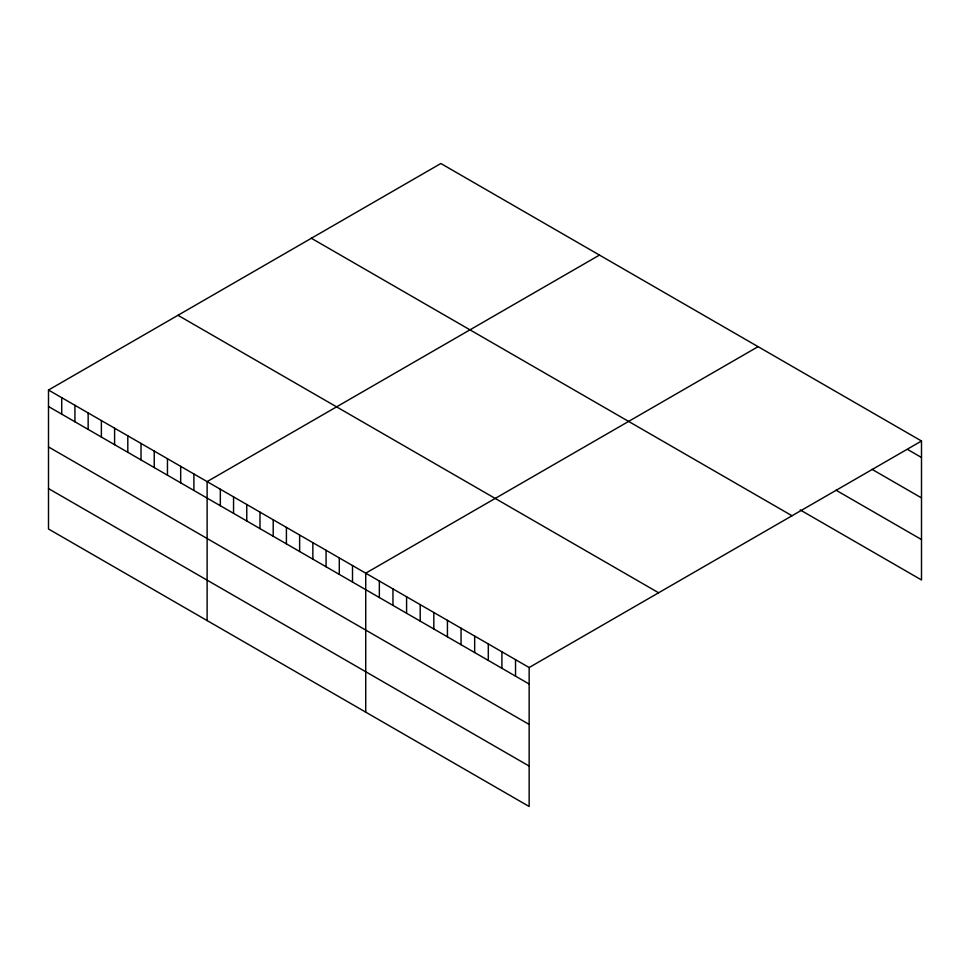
<?xml version="1.0" encoding="UTF-8"?>
<svg xmlns="http://www.w3.org/2000/svg" width="970" height="970" viewBox="0 0 970 970"><rect width="100%" height="100%" fill="white"/><g stroke="black" fill="none" stroke-linecap="round" stroke-linejoin="round"><path stroke-width="1.45" d="M48.5 390.037L529.147 667.53L529.147 806.494L48.5 528.989L48.5 390.037L440.853 163.506L921.5 441.01L921.5 579.963L800.177 509.917M599.46 255.086L207.119 481.605L207.119 620.57M758.079 346.666L365.726 573.185L365.726 712.138M529.147 667.53L921.5 441.01M907.884 449.619L921.5 457.488M871.981 469.31L921.5 497.901M836.079 490.226L921.5 539.55M311.37 238.268L792.029 515.761M177.971 315.286L658.63 592.779M48.5 406.515L529.147 684.008M48.5 446.928L529.147 724.432M48.5 488.577L529.147 766.07M515.531 659.673L515.531 676.151M501.914 651.804L501.914 668.281M488.298 643.947L488.298 660.424M474.669 636.077L474.669 652.555M461.053 628.221L461.053 644.698M447.437 620.363L447.437 636.829M433.82 612.494L433.82 628.972M420.204 604.637L420.204 621.115M406.588 596.768L406.588 613.246M392.959 588.911L392.959 605.389M379.343 581.042L379.343 597.52M352.51 565.546L352.51 582.024M339.294 557.92L339.294 574.398M326.078 550.293L326.078 566.771M312.861 542.654L312.861 559.132M299.633 535.028L299.633 551.506M286.417 527.401L286.417 543.867M273.2 519.762L273.2 536.24M259.984 512.136L259.984 528.614M246.768 504.497L246.768 520.975M233.552 496.87L233.552 513.348M220.335 489.244L220.335 505.722M193.891 473.978L193.891 490.456M180.675 466.34L180.675 482.817M167.458 458.713L167.458 475.191M154.242 451.086L154.242 467.564M141.026 443.448L141.026 459.925M127.81 435.821L127.81 452.299M114.593 428.194L114.593 444.66M101.377 420.556L101.377 437.033M88.149 412.929L88.149 429.407M74.932 405.29L74.932 421.768M61.716 397.664L61.716 414.141"/></g></svg>
